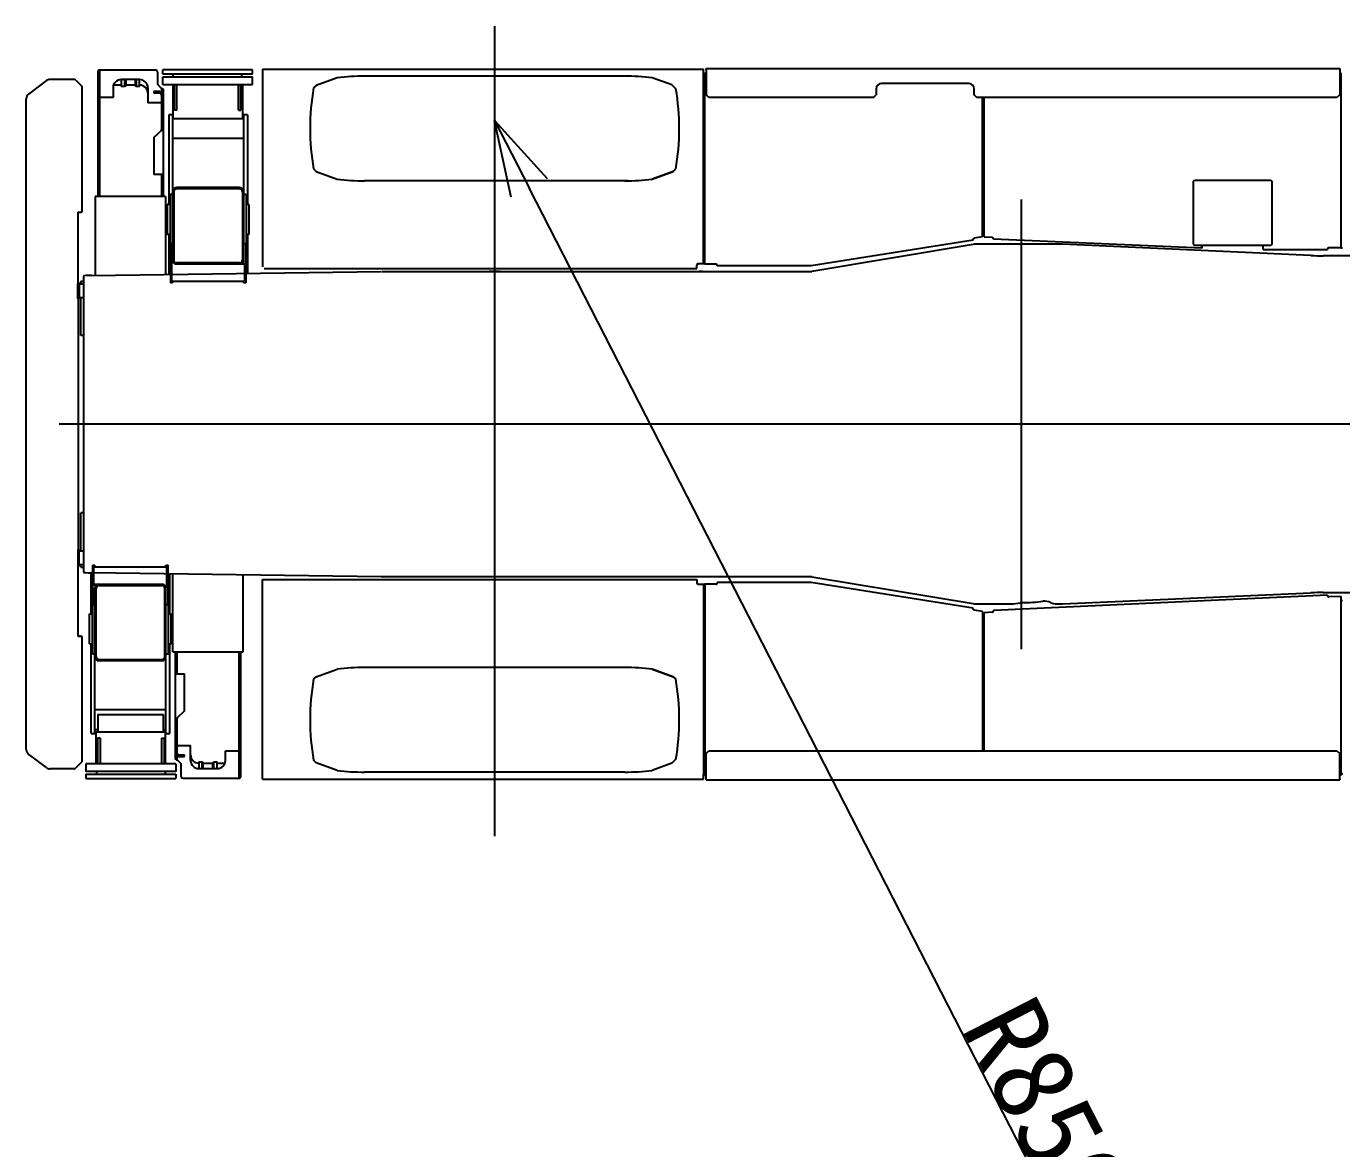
# Model space of a CAD drawing. Extents: x -31701 to 37626, y -27136 to 32271.
# Drawn here: x 10830 to 15660, y 15236 to 19355 of the extents above; entities that cross this region are included whole.
import ezdxf

# ---------------------------------------------------------------- set-up
doc = ezdxf.new("R2010")
doc.units = 0
doc.header["$PDMODE"] = 35
doc.layers.get('0').update_dxf_attribs({"linetype": 'CONTINUOUS'})
doc.layers.get('DEFPOINTS').update_dxf_attribs({"linetype": 'CONTINUOUS'})
doc.styles.add('MX_NOTE_STANDARD', font='txt.shx', dxfattribs={"bigfont": 'extfont.shx'})
doc.dimstyles.new('MXDIMSTYLE', dxfattribs={"dimtxt": 2.8, "dimasz": 2.5, "dimexe": 1, "dimexo": 0.5, "dimgap": 0.5, "dimtad": 1, "dimdsep": 46, "dimtxsty": 'MX_NOTE_STANDARD', "dimblk1": 'OPEN30', "dimblk2": 'OPEN30', "dimsah": 1, "dimcen": 2.5, "dimadec": 0, "dimazin": 0, "dimtfac": 1, "dimtmove": 0, "dimatfit": 3, "dimldrblk": 'OPEN30', "dimfxl": 1, "dimtzin": 0, "dimarcsym": 0})

# ---------------------------------------------------------------- blocks, each defined once
blk = doc.blocks.new('_OPEN30')
at = {"color": 0, "linetype": 'ByBlock', "lineweight": -2}
for p, q in [((-1, 0.267949), (0, 0)), ((0, 0), (-1, -0.267949)), ((0, 0), (-1, 0))]:
    blk.add_line(p, q, dxfattribs=at)
blk = doc.blocks.new('*D25')
at = {"color": 0, "linetype": 'Continuous', "lineweight": -2}
blk.add_line((16429.9, 11446), (12676.4, 18762.4), dxfattribs=at)
at = {"layer": 'DEFPOINTS', "color": 0, "linetype": 'Continuous', "lineweight": 0}
for p in [(12549.9, 19008.8), (16429.9, 11446)]:
    blk.add_point(p, dxfattribs=at)
at = {"color": 0, "linetype": 'Continuous', "lineweight": -2, "xscale": 277, "yscale": 277, "zscale": 277, "rotation": 117.1595574588738}
blk.add_blockref('_OPEN30', (12549.9, 19008.8), dxfattribs=at)
at = {"color": 0, "linetype": 'Continuous', "insert": (14623.9, 15296.1), "char_height": 300, "attachment_point": 5, "rotation": 297.1596, "line_spacing_factor": 0.792857}
blk.add_mtext('\\A1;R8500', dxfattribs=at)

msp = doc.modelspace()

# ---------------------------------------------------------------- linework, layer by layer
at = {"color": 104, "linetype": 'Continuous'}
for p, q in [((12549.95, 16383.42), (12549.95, 19354.96)), ((11697.65, 19198.33), (11697.65, 18472.79)), ((11697.65, 19198.33), (13317.07, 19198.33)), ((13317.07, 19179.91), (13317.07, 19198.33)), ((13317.07, 19176.03), (13317.07, 19179.91)), ((13326.95, 19183.63), (13321.95, 19183.63)), ((13321.95, 19180.03), (13321.95, 19183.63)), ((13321.95, 18482.03), (13321.95, 19180.03)), ((13326.95, 19200.03), (15652.95, 19200.03)), ((13326.95, 19196.43), (13326.95, 19200.03)), ((13326.95, 19196.43), (13326.95, 19103.43)), ((13339.95, 19200.03), (13429.95, 19200.03)), ((14190.04, 19200.03), (15549.95, 19200.03)), ((15652.95, 19200.03), (15652.95, 19196.43)), ((15652.95, 19196.43), (15652.95, 19103.43)), ((15657.95, 19183.63), (15652.95, 19183.63)), ((15657.95, 19180.03), (15657.95, 19183.63)), ((15657.95, 18542.03), (15657.95, 19180.03)), ((10904.29, 19155.71), (10838.69, 19106.51)), ((11006.45, 19160.03), (10917.25, 19160.03)), ((11011.51, 19156.96), (11033.58, 19134.89)), ((11035.05, 18678.03), (11035.05, 19131.36)), ((11894.41, 19138.03), (11885.04, 19128.67)), ((11971.95, 19166.13), (11894.41, 19138.04)), ((13027.95, 19172.03), (12071.95, 19172.03)), ((13200.77, 19139.74), (13127.95, 19166.13)), ((13215.48, 19125.04), (13200.77, 19139.74)), ((13317.07, 18483.03), (13317.07, 19176.03)), ((14290.95, 19145.43), (13970.95, 19145.43)), ((10830.05, 16700.83), (10830.05, 19089.23)), ((10830.05, 19089.23), (10830.65, 19089.23)), ((13336.95, 19093.43), (13326.95, 19103.43)), ((13940.95, 19093.43), (13336.95, 19093.43)), ((13940.95, 19093.43), (13950.95, 19103.43)), ((13950.95, 19125.43), (13950.95, 19103.43)), ((14310.95, 19103.43), (14310.95, 19125.43)), ((14320.95, 19093.43), (14310.95, 19103.43)), ((15642.95, 19093.43), (14320.95, 19093.43)), ((14340.95, 18582.09), (14340.95, 19093.43)), ((14346.95, 18582.03), (14346.95, 19093.43)), ((15652.95, 19103.43), (15642.95, 19093.43)), ((11885.04, 18831.4), (11894.41, 18822.03)), ((11894.41, 18822.04), (11971.95, 18793.94)), ((13127.94, 18793.94), (13205.49, 18822.04)), ((13205.49, 18822.02), (13127.99, 18793.94)), ((13205.48, 18822.04), (13214.85, 18831.41)), ((15114.95, 18785.03), (15119.95, 18790.03)), ((15119.95, 18790.03), (15399.95, 18790.03)), ((15399.95, 18790.03), (15404.95, 18785.03)), ((13040.43, 18788.02), (12071.95, 18788.02)), ((15114.95, 18785.03), (15114.95, 18555.03)), ((15404.95, 18555.03), (15404.95, 18785.03)), ((14484.95, 17069.59), (14484.95, 18719.3)), ((11019.45, 18673.03), (11019.45, 18355.03)), ((11019.45, 18673.03), (11030.05, 18673.03)), ((14306.63, 18569.95), (13712.07, 18475.43)), ((14314.95, 18555.03), (13714.95, 18455.03)), ((14306.38, 18571.53), (14306.63, 18569.95)), ((14340.95, 18582.09), (14310.53, 18577.25)), ((14376.45, 18555.03), (14311.45, 18555.03)), ((14634.95, 18555.03), (14314.95, 18555.03)), ((14346.95, 18582.03), (14377.21, 18580.71)), ((14381.91, 18573.9), (14381.98, 18575.49)), ((15146.95, 18540.43), (14381.91, 18573.9)), ((15547.52, 18514.03), (14634.95, 18555.03)), ((15114.95, 18555.03), (15119.95, 18550.03)), ((15399.95, 18550.03), (15119.95, 18550.03)), ((15146.95, 18544.03), (15146.95, 18550.03)), ((15146.95, 18550.03), (15146.95, 18542.03)), ((15371.95, 18539.03), (15371.95, 18550.03)), ((15404.95, 18555.03), (15399.95, 18550.03)), ((15146.95, 18544.03), (15146.95, 18540.43)), ((15209.84, 18529.2), (15209.95, 18529.57)), ((15371.95, 18535.43), (15371.95, 18539.03)), ((15371.95, 18535.43), (15607.95, 18535.43)), ((16063.02, 18513.03), (15592.4, 18513.03)), ((15607.95, 18535.43), (15607.95, 18537.03)), ((15657.95, 18542.03), (15612.95, 18542.03)), ((15657.95, 18542.03), (15662.82, 18542.03)), ((11069.3, 18440.89), (12133.2, 18455.03)), ((11703.85, 18465.73), (13291.95, 18465.73)), ((12133.2, 18455.03), (12134.65, 18454.6)), ((12136.65, 18455.03), (12141.65, 18455.03)), ((12141.65, 18455.03), (13714.95, 18455.03)), ((12504.95, 18455.03), (12529.95, 18455.03)), ((12569.95, 18455.03), (12529.95, 18455.03)), ((12569.95, 18455.03), (12594.95, 18455.03)), ((13291.95, 18465.73), (13291.95, 18478.03)), ((13317.07, 18483.03), (13296.95, 18483.03)), ((13312.95, 18455.03), (13300.97, 18455.03)), ((13312.95, 18455.03), (13356.95, 18455.03)), ((13321.95, 18483.03), (13317.07, 18483.03)), ((13361.95, 18482.03), (13321.95, 18482.03)), ((13366.95, 18475.43), (13366.95, 18477.03)), ((13712.07, 18475.43), (13366.95, 18475.43)), ((11019.45, 18355.03), (11019.45, 18410.53)), ((11023.95, 18410.53), (11023.95, 18355.03)), ((11023.95, 18410.03), (11039.95, 18410.03)), ((11023.95, 18360.03), (11023.95, 18410.03)), ((11029.95, 18420.03), (11029.95, 18410.03)), ((11029.95, 18420.03), (11039.95, 18420.03)), ((11039.95, 18438.62), (11039.95, 17351.44)), ((11023.95, 18360.03), (11039.95, 18360.03)), ((11029.95, 18220.03), (11029.95, 18360.03)), ((11019.45, 18355.03), (11023.95, 18355.03)), ((11021.05, 18355.03), (11021.05, 17435.03)), ((11039.95, 18220.03), (11029.95, 18220.03)), ((18742.94, 17895.03), (10950.2, 17895.03)), ((11029.95, 17430.03), (11029.95, 17570.03)), ((11039.95, 17570.03), (11029.95, 17570.03)), ((11019.45, 17435.03), (11019.45, 17117.03)), ((11019.45, 17435.03), (11021.05, 17435.03)), ((11019.45, 17435.03), (11019.45, 17379.53)), ((11020.42, 17435.03), (11023.95, 17435.03)), ((11023.95, 17379.53), (11023.95, 17435.03)), ((11023.95, 17430.03), (11039.95, 17430.03)), ((11023.95, 17380.03), (11023.95, 17430.03)), ((11023.95, 17380.03), (11039.95, 17380.03)), ((11029.95, 17370.03), (11029.95, 17380.03)), ((11029.95, 17370.03), (11039.95, 17370.03)), ((12133.2, 17335.03), (11069.44, 17349.16)), ((11697.65, 16591.73), (11697.65, 17324.33)), ((11697.65, 17324.33), (13291.95, 17324.33)), ((12141.65, 17335.03), (12133.2, 17335.03)), ((13707.95, 17335.03), (12141.65, 17335.03)), ((12569.95, 17326.93), (12569.95, 17324.33)), ((13291.95, 17324.33), (13291.95, 17312.03)), ((13317.07, 17307.03), (13296.95, 17307.03)), ((13317.07, 17307.03), (13317.07, 16610.14)), ((13321.95, 17307.03), (13317.07, 17307.03)), ((13321.95, 17307.63), (13321.95, 16609.63)), ((13361.95, 17307.63), (13321.95, 17307.63)), ((13366.95, 17314.23), (13366.95, 17312.63)), ((13712.07, 17314.23), (13366.95, 17314.23)), ((13714.95, 17335.03), (13707.95, 17335.03)), ((14306.63, 17219.7), (13712.07, 17314.23)), ((13714.95, 17335.03), (14314.95, 17235.03)), ((11696.35, 17271.59), (11697.65, 17272.78)), ((15608, 17267.34), (14381.91, 17211.23)), ((14634.95, 17235.03), (15547.52, 17276.02)), ((15592.4, 17277.03), (17200.54, 17277.03)), ((15608.07, 17265.74), (15608, 17267.34)), ((15657.95, 17263.02), (15613.3, 17260.98)), ((15657.95, 16610.03), (15657.95, 17263.02)), ((15657.95, 17248.03), (15662.82, 17248.03)), ((14306.38, 17218.12), (14306.63, 17219.7)), ((14340.95, 17207.56), (14310.53, 17212.4)), ((14311.45, 17235.03), (14314.95, 17235.03)), ((14314.95, 17235.03), (14446.39, 17235.03)), ((14340.95, 17207.56), (14340.95, 16696.63)), ((14377.22, 17204.41), (14346.95, 17203.02)), ((14346.95, 16696.63), (14346.95, 17203.02)), ((14381.98, 17209.63), (14381.91, 17211.23)), ((14453.46, 17235.53), (14481.49, 17239.53)), ((14613.3, 17235.03), (14634.95, 17235.03)), ((11019.45, 17117.03), (11030.05, 17117.03)), ((11026.45, 17117.03), (11019.45, 17117.03)), ((11028.45, 17117.03), (11019.45, 17117.03)), ((11028.45, 17117.03), (11026.45, 17117.03)), ((11028.45, 17117.03), (11030.05, 17117.03)), ((11035.05, 16658.7), (11035.05, 17112.03)), ((11885.04, 16958.65), (11894.41, 16968.02)), ((11894.41, 16968.02), (11971.95, 16996.12)), ((13040.43, 17002.03), (12071.95, 17002.03)), ((13127.94, 16996.11), (13205.49, 16968.02)), ((13205.49, 16968.04), (13127.99, 16996.12)), ((13205.48, 16968.02), (13214.85, 16958.65)), ((10904.29, 16634.35), (10838.69, 16683.55)), ((13215.48, 16665.02), (13200.77, 16650.31)), ((13326.95, 16686.63), (13336.95, 16696.63)), ((13326.95, 16593.63), (13326.95, 16686.63)), ((13336.95, 16696.63), (15642.95, 16696.63)), ((15642.95, 16696.63), (15652.95, 16686.63)), ((15652.95, 16593.63), (15652.95, 16686.63)), ((11006.45, 16630.03), (10917.25, 16630.03)), ((11033.58, 16655.16), (11011.51, 16633.09)), ((11894.41, 16652.02), (11885.04, 16661.39)), ((11971.95, 16623.92), (11894.41, 16652.02)), ((13027.95, 16618.02), (12071.95, 16618.02)), ((13200.77, 16650.31), (13127.95, 16623.92)), ((11697.65, 16591.73), (11877.36, 16591.73)), ((11872.36, 16591.73), (11882.36, 16591.73)), ((11877.36, 16591.73), (13316.95, 16591.73)), ((13316.95, 16591.73), (13316.95, 16609.03)), ((13321.95, 16609.63), (13321.95, 16606.03)), ((13321.95, 16606.03), (13326.95, 16606.03)), ((13326.95, 16590.03), (13326.95, 16593.63)), ((13326.95, 16590.03), (15652.95, 16590.03)), ((13579.95, 16590.03), (13599.95, 16590.03)), ((15657.95, 16606.43), (15652.95, 16606.43)), ((15652.95, 16593.63), (15652.95, 16590.03)), ((15657.95, 16610.03), (15657.95, 16606.43))]:
    msp.add_line(p, q, dxfattribs=at)
at = {"color": 251, "linetype": 'Continuous'}
for p, q in [((11095.44, 19194.23), (11092.44, 19191.23)), ((11092.44, 19191.23), (11092.44, 18730.22)), ((11305.44, 19194.23), (11095.44, 19194.23)), ((11098.44, 19194.23), (11098.44, 18730.22)), ((11311.44, 19188.23), (11311.44, 19142.25)), ((11660.94, 19195.83), (11330.94, 19195.83)), ((11330.94, 19179.83), (11330.94, 19195.83)), ((11660.94, 19179.83), (11330.94, 19179.83)), ((11369.95, 19169.83), (11369.95, 19179.83)), ((11621.93, 19169.83), (11621.93, 19179.83)), ((11660.94, 19179.83), (11660.94, 19195.83)), ((11148.44, 19129.23), (11148.44, 19094.23)), ((11178.94, 19139.23), (11150.16, 19139.23)), ((11246.44, 19159.23), (11178.44, 19159.23)), ((11178.94, 19159.23), (11178.94, 19134.23)), ((11190.94, 19134.23), (11178.94, 19134.23)), ((11194.93, 19138.22), (11190.93, 19134.22)), ((11190.94, 19159.23), (11190.94, 19134.23)), ((11194.94, 19159.23), (11194.94, 19138.23)), ((11229.94, 19139.23), (11194.94, 19139.23)), ((11229.94, 19159.23), (11229.94, 19138.22)), ((11229.94, 19138.22), (11233.94, 19134.22)), ((11233.94, 19159.23), (11233.94, 19134.23)), ((11245.94, 19134.23), (11233.94, 19134.23)), ((11245.94, 19134.23), (11245.94, 19159.23)), ((11246.44, 19149.23), (11245.94, 19149.23)), ((11276.44, 19129.23), (11276.44, 19074.23)), ((11326.44, 19127.25), (11311.44, 19142.25)), ((11330.94, 19141.83), (11330.94, 19169.83)), ((11330.94, 19169.83), (11660.94, 19169.83)), ((11330.94, 19141.83), (11660.94, 19141.83)), ((11369.95, 19015.64), (11369.95, 19141.83)), ((11373.94, 19047.83), (11373.94, 19141.83)), ((11382.94, 19047.83), (11382.94, 19141.83)), ((11608.94, 19047.83), (11608.94, 19141.83)), ((11617.94, 19047.83), (11617.94, 19141.83)), ((11624.94, 19015.64), (11624.94, 19141.83)), ((11660.94, 19141.83), (11660.94, 19169.83)), ((11148.44, 19094.23), (11098.44, 19094.23)), ((11320.44, 19115.22), (11298.44, 19115.22)), ((11298.44, 19115.22), (11298.44, 19109.21)), ((11320.44, 19109.21), (11298.44, 19109.21)), ((11326.44, 19127.25), (11326.44, 19113.61)), ((11329.44, 19127.25), (11326.44, 19127.25)), ((11326.44, 19103.21), (11326.44, 18973.4)), ((11329.44, 19127.25), (11332.44, 19124.25)), ((11332.44, 19124.25), (11332.44, 18730.22)), ((11326.44, 19074.23), (11276.44, 19074.23)), ((11382.94, 19047.83), (11373.94, 19047.83)), ((11608.94, 19047.83), (11617.94, 19047.83)), ((11352.95, 19030.71), (11352.95, 18701.02)), ((11366.95, 19030.71), (11352.95, 19030.71)), ((11366.95, 19030.71), (11366.95, 18496.82)), ((11627.94, 19015.64), (11366.95, 19015.64)), ((11641.94, 19030.71), (11627.94, 19030.71)), ((11627.94, 19030.71), (11627.94, 18486.37)), ((11641.94, 19030.71), (11641.94, 18701.02)), ((11298.44, 18947.44), (11328.56, 18975.13)), ((11298.44, 18947.44), (11298.44, 18811.21)), ((11627.94, 18942.69), (11366.95, 18942.69)), ((11332.44, 18811.21), (11298.44, 18811.21)), ((11326.44, 18811.21), (11326.44, 18730.22)), ((11371.45, 18748.36), (11371.45, 18496.88)), ((11613.45, 18763.02), (11381.45, 18763.02)), ((11613.45, 18758.37), (11381.45, 18758.37)), ((11623.45, 18748.36), (11623.45, 18496.88)), ((11083.44, 18730.22), (11083.44, 18441.08)), ((11341.44, 18730.22), (11083.44, 18730.22)), ((11341.44, 18730.22), (11341.44, 18444.51)), ((11357.95, 18701.02), (11347.44, 18701.02)), ((11347.44, 18701.02), (11347.44, 18591.02)), ((11366.95, 18737.88), (11357.95, 18737.88)), ((11357.95, 18737.88), (11357.95, 18556.77)), ((11636.95, 18737.88), (11627.94, 18737.88)), ((11636.95, 18737.88), (11636.95, 18556.77)), ((11647.44, 18701.02), (11636.95, 18701.02)), ((11647.44, 18701.02), (11647.44, 18591.02)), ((11357.95, 18591.02), (11347.44, 18591.02)), ((11352.95, 18591.02), (11352.95, 18447.22)), ((11366.95, 18556.77), (11357.95, 18556.77)), ((11358.95, 18556.77), (11358.95, 18413.02)), ((11636.95, 18556.77), (11627.94, 18556.77)), ((11635.95, 18556.77), (11635.95, 18413.02)), ((11647.44, 18591.02), (11636.95, 18591.02)), ((11641.94, 18591.02), (11641.94, 18448.5)), ((11363.44, 18495.28), (11363.44, 18420.22)), ((11363.45, 18495.27), (11367.07, 18495.15)), ((11368.3, 18490.93), (11363.45, 18491.1)), ((11613.45, 18486.88), (11381.45, 18486.88)), ((11613.45, 18482.55), (11381.45, 18482.55)), ((11631.45, 18482.07), (11615.04, 18482.62)), ((11623.42, 18486.51), (11631.45, 18486.24)), ((11631.44, 18486.25), (11631.44, 18420.22)), ((11366.94, 18413.02), (11358.95, 18413.02)), ((11363.44, 18420.22), (11631.44, 18420.22)), ((11366.94, 18420.22), (11366.94, 18413.02)), ((11627.94, 18420.22), (11627.94, 18413.02)), ((11635.95, 18413.02), (11627.94, 18413.02)), ((11067.94, 17199.03), (11067.94, 17349.18)), ((11073.94, 17233.29), (11073.94, 17377.03)), ((11073.94, 17377.03), (11081.94, 17377.03)), ((11346.44, 17369.83), (11078.44, 17369.83)), ((11078.44, 17303.81), (11078.44, 17369.83)), ((11081.94, 17369.83), (11081.94, 17377.03)), ((11342.94, 17377.03), (11350.93, 17377.03)), ((11342.94, 17369.83), (11342.94, 17377.03)), ((11346.44, 17294.77), (11346.44, 17369.83)), ((11350.93, 17233.29), (11350.93, 17377.03)), ((11356.94, 17199.03), (11356.94, 17345.34)), ((11368.44, 17059.83), (11368.44, 17345.19)), ((11626.44, 17059.83), (11626.44, 17341.76)), ((11078.43, 17307.99), (11094.84, 17307.44)), ((11086.46, 17303.55), (11078.43, 17303.82)), ((11081.94, 16759.33), (11081.94, 17293.01)), ((11086.44, 17041.68), (11086.44, 17293.18)), ((11096.44, 17307.5), (11328.43, 17307.5)), ((11096.44, 17303.18), (11328.43, 17303.18)), ((11338.44, 17041.69), (11338.44, 17293.18)), ((11341.59, 17299.12), (11346.43, 17298.96)), ((11346.43, 17294.79), (11342.81, 17294.91)), ((11342.94, 16759.33), (11342.94, 17293.01)), ((11062.44, 17199.03), (11072.94, 17199.03)), ((11062.44, 17089.04), (11062.44, 17199.03)), ((11072.94, 17233.29), (11081.94, 17233.29)), ((11072.94, 17052.16), (11072.94, 17233.29)), ((11342.94, 17233.29), (11351.93, 17233.29)), ((11351.93, 17052.17), (11351.93, 17233.29)), ((11351.93, 17199.03), (11362.44, 17199.03)), ((11362.44, 17089.04), (11362.44, 17199.03)), ((11062.44, 17089.04), (11072.94, 17089.04)), ((11067.94, 16759.33), (11067.94, 17089.04)), ((11072.94, 17052.17), (11081.94, 17052.17)), ((11072.94, 17052.16), (11081.94, 17052.16)), ((11342.94, 17052.17), (11351.93, 17052.17)), ((11351.93, 17089.04), (11362.44, 17089.04)), ((11356.93, 16759.33), (11356.93, 17089.04)), ((11368.44, 17059.83), (11626.44, 17059.83)), ((11377.44, 16665.81), (11377.44, 17059.83)), ((11383.44, 16978.84), (11383.44, 17059.83)), ((11611.44, 16595.83), (11611.44, 17059.83)), ((11617.44, 16598.83), (11617.44, 17059.83)), ((11096.44, 17031.69), (11328.43, 17031.69)), ((11096.44, 17031.68), (11136.37, 17031.68)), ((11096.44, 17027.03), (11328.43, 17027.03)), ((11096.44, 17027.02), (11136.13, 17027.02)), ((11377.44, 16978.84), (11411.44, 16978.84)), ((11383.44, 16978.84), (11383.44, 16981.61)), ((11411.44, 16842.61), (11411.44, 16978.84)), ((11081.94, 16847.35), (11342.94, 16847.35)), ((11092.44, 16829.27), (11092.44, 16765.25)), ((11092.44, 16829.27), (11332.43, 16829.27)), ((11332.43, 16829.27), (11332.43, 16765.25)), ((11411.44, 16842.61), (11381.32, 16814.92)), ((11383.44, 16686.84), (11383.44, 16816.65)), ((11081.94, 16774.4), (11092.44, 16774.4)), ((11084.94, 16765.25), (11339.93, 16765.25)), ((11084.94, 16765.25), (11084.94, 16648.23)), ((11332.43, 16774.4), (11342.94, 16774.4)), ((11339.93, 16765.25), (11339.93, 16648.23)), ((11067.94, 16759.33), (11081.94, 16759.33)), ((11091.94, 16742.23), (11091.94, 16648.23)), ((11100.94, 16742.23), (11091.94, 16742.23)), ((11100.94, 16742.23), (11100.94, 16648.23)), ((11326.94, 16742.23), (11326.94, 16648.23)), ((11326.94, 16742.23), (11335.94, 16742.23)), ((11335.94, 16742.23), (11335.94, 16648.23)), ((11342.94, 16759.33), (11356.93, 16759.33)), ((11383.44, 16715.83), (11433.44, 16715.83)), ((11433.44, 16660.83), (11433.44, 16715.83)), ((11380.44, 16662.81), (11377.44, 16665.81)), ((11383.44, 16662.81), (11383.44, 16676.45)), ((11389.44, 16680.84), (11411.44, 16680.84)), ((11389.44, 16674.84), (11411.44, 16674.84)), ((11411.44, 16674.84), (11411.44, 16680.84)), ((11561.44, 16660.83), (11561.44, 16695.83)), ((11561.44, 16695.83), (11611.44, 16695.83)), ((11378.94, 16648.23), (11048.94, 16648.23)), ((11048.94, 16648.23), (11048.94, 16620.23)), ((11378.94, 16620.23), (11048.94, 16620.23)), ((11087.95, 16620.23), (11087.95, 16610.23)), ((11339.93, 16620.23), (11339.93, 16610.23)), ((11378.94, 16648.23), (11378.94, 16620.23)), ((11380.44, 16662.81), (11383.44, 16662.81)), ((11383.44, 16662.81), (11398.44, 16647.81)), ((11398.44, 16601.83), (11398.44, 16647.81)), ((11463.44, 16640.83), (11463.94, 16640.83)), ((11463.44, 16630.83), (11531.44, 16630.83)), ((11463.94, 16655.83), (11475.94, 16655.83)), ((11463.94, 16655.83), (11463.94, 16630.83)), ((11475.94, 16630.83), (11475.94, 16655.83)), ((11479.95, 16651.83), (11475.95, 16655.83)), ((11479.94, 16630.83), (11479.94, 16651.84)), ((11479.94, 16650.83), (11514.94, 16650.83)), ((11514.94, 16630.83), (11514.94, 16651.83)), ((11514.95, 16651.84), (11518.95, 16655.84)), ((11518.94, 16630.83), (11518.94, 16655.83)), ((11518.94, 16655.83), (11530.94, 16655.83)), ((11530.94, 16630.83), (11530.94, 16655.83)), ((11530.94, 16650.83), (11559.72, 16650.83)), ((11048.94, 16610.23), (11378.94, 16610.23)), ((11048.94, 16610.23), (11048.94, 16594.23)), ((11048.94, 16594.23), (11378.94, 16594.23)), ((11378.94, 16610.23), (11378.94, 16594.23)), ((11404.44, 16595.83), (11614.44, 16595.83)), ((11614.44, 16595.83), (11617.44, 16598.83))]:
    msp.add_line(p, q, dxfattribs=at)
for centre, radius, start, end in [((11305.44, 19188.23), 6, 0, 90), ((11178.44, 19129.23), 30, 90, 180), ((11246.44, 19129.23), 30, 0, 90), ((11246.44, 19109.23), 30, 0, 90), ((11320.44, 19103.21), 12, 359.99998, 89.99996), ((11320.44, 19103.21), 6, 359.99998, 89.99996), ((11320.44, 18983.97), 12, 312.59185, 359.99791), ((11320.44, 18975.81), 6, 312.58761, 359.99168), ((11381.44, 18748.53), 14.5, 89.99998, 179.99996), ((11381.44, 18748.36), 10, 89.99998, 179.99996), ((11613.44, 18748.53), 14.5, 359.99996, 89.99993), ((11613.44, 18748.36), 10, 359.99996, 89.99993), ((11381.44, 18497.05), 14.5, 180.00004, 270.00002), ((11381.44, 18496.88), 10, 180.00004, 270.00002), ((11613.44, 18497.05), 14.5, 270.00002, 359.99996), ((11613.44, 18496.88), 10, 270.00002, 359.99996), ((11096.44, 17293.01), 14.5, 90.00002, 179.99996), ((11096.44, 17293.18), 10, 90.00002, 179.99996), ((11328.44, 17293.01), 14.5, 0.00004, 90.00002), ((11328.44, 17293.18), 10, 0.00004, 90.00002), ((11096.43, 17041.52), 14.5, 179.99996, 269.99995), ((11096.44, 17041.53), 14.5, 179.99996, 269.99993), ((11096.43, 17041.68), 10, 179.99996, 269.99995), ((11096.44, 17041.69), 10, 179.99996, 269.99993), ((11328.44, 17041.69), 10, 269.99998, 359.99996), ((11328.44, 17041.53), 14.5, 269.99998, 359.99996), ((11389.44, 16806.09), 12, 132.59185, 179.99791), ((11389.44, 16814.24), 6, 132.58761, 179.99168), ((11389.44, 16686.84), 12, 179.99998, 269.99996), ((11389.44, 16686.84), 6, 179.99998, 269.99996), ((11463.44, 16680.83), 30, 180, 270), ((11463.44, 16660.83), 30, 180, 270), ((11531.44, 16660.83), 30, 270, 0), ((11404.44, 16601.83), 6, 180, 270)]:
    msp.add_arc(centre, radius, start, end, dxfattribs=at)
at = {"color": 104, "linetype": 'Continuous'}
for centre, radius, start, end in [((13321.95, 19181.03), 5, 192.85956, 270), ((10917.25, 19138.43), 21.6, 90, 126.8699), ((11006.45, 19156.43), 3.6, 28.66557, 90), ((11007.98, 19153.43), 5, 45, 70.97586), ((11030.05, 19131.36), 5, 0, 45), ((12721.95, 18980.03), 850, 169.92904, 190.07043), ((12071.95, 18322.03), 850, 90, 96.75635), ((13027.95, 18322.03), 850, 83.24366, 90), ((13970.95, 19125.43), 20, 90, 180), ((14290.95, 19125.43), 20, 0, 90), ((10851.65, 19089.23), 21.6, 126.8699, 180), ((12377.95, 18980.03), 850, 349.92998, 9.8221), ((12071.95, 19638.03), 850, 263.24365, 269.99996), ((13027.95, 19638.03), 850, 270, 276.75635), ((11030.05, 18678.03), 5, 270, 0), ((14311.32, 18572.32), 5, 99.03342, 189.03342), ((14376.99, 18575.71), 5, 357.49491, 87.49491), ((15592.4, 19513.03), 1000, 267.42802, 270), ((15612.95, 18537.03), 5, 90, 180), ((13296.95, 18478.03), 5, 90, 180), ((13361.95, 18477.03), 5, 0, 90.00006), ((11014.45, 18410.53), 9.5, 0, 58.24314), ((11014.45, 17379.53), 9.5, 301.75686, 0), ((11696.35, 17298.03), 3.6, 68.83248, 90), ((11696.35, 17298.03), 2, 49.4605, 90), ((13296.95, 17312.03), 5, 180, 270), ((13361.95, 17312.63), 5, 270, 0.00006), ((14484.95, 17895.03), 655, 270.29407, 276.89023), ((14569.52, 17195.12), 50, 64.03787, 96.89023), ((15592.4, 16277.03), 1000, 90, 92.57198), ((15613.07, 17265.97), 5, 182.6204, 272.6204), ((14311.32, 17217.34), 5, 170.96658, 260.96657), ((14376.99, 17209.4), 5, 272.6204, 2.6204), ((14446.39, 17285.03), 50, 270, 278.1301), ((14488.57, 17190.04), 50, 90.29407, 98.1301), ((14613.3, 17285.03), 50, 244.03787, 270), ((11030.05, 17112.03), 5, 0, 90), ((12721.95, 16810.02), 850, 169.92957, 190.07096), ((12071.95, 16152.02), 850, 90.00004, 96.75635), ((13027.95, 16152.03), 850, 83.24366, 90), ((12377.95, 16810.02), 850, 350.1779, 10.07002), ((10851.65, 16700.83), 21.6, 180, 233.1301), ((10917.25, 16651.63), 21.6, 233.1301, 270), ((11006.45, 16633.63), 3.6, 270, 331.33443), ((11007.98, 16636.63), 5, 289.02414, 315), ((11030.05, 16658.7), 5, 315, 0), ((12071.95, 17468.02), 850, 263.24365, 270), ((13027.95, 17468.02), 850, 270, 276.75635), ((13321.95, 16609.03), 5, 90, 180), ((15657.82, 16608.03), 5, 0, 88.5628)]:
    msp.add_arc(centre, radius, start, end, dxfattribs=at)
for centre, start_param, end_param in [((11076.95, 18438.62), 1.7790155, 3.1415911), ((11076.95, 17351.44), 3.1415942, 4.5079729)]:
    msp.add_ellipse(centre, major_axis=(37, 0), ratio=0.062876, start_param=start_param, end_param=end_param, dxfattribs=at)
at = {"color": 20, "linetype": 'Continuous'}
for p in [(12549.95, 19008.82), (14484.95, 17895.03)]:
    msp.add_point(p, dxfattribs=at)

# ---------------------------------------------------------------- dimensions: what is measured, and where the dimension line sits
at = {"color": 7, "linetype": 'Continuous'}
dim = msp.add_radius_dim(center=(16429.94, 11446.04), mpoint=(12549.95, 19008.82), text='\\A1;<>', dimstyle='MXDIMSTYLE', override={"dimtxt": 300, "dimasz": 277, "dimdec": 1, "dimcen": 0, "dimatfit": 2, "dimtzin": 8}, dxfattribs=at)
dim.commit()
dim.dimension.update_dxf_attribs({"geometry": '*D25', "text_midpoint": (14489.94, 15227.43), "dimtype": 164})

doc.saveas('drawing.dxf')
